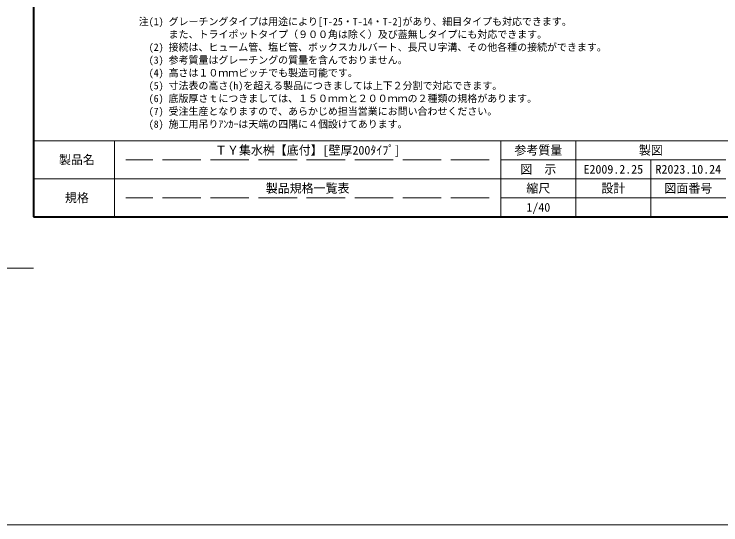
# Model space of a CAD drawing. Units: millimetres, scale not verified. Extents: x 3819 to 56619, y -16688 to 1396.
# Drawn here: x 19867 to 25380, y -16688 to -12703 of the extents above; entities that cross this region are included whole.
import ezdxf
from ezdxf.enums import TextEntityAlignment as Align

# ---------------------------------------------------------------- set-up
doc = ezdxf.new("R2010")
doc.units = ezdxf.units.MM
doc.header["$LTSCALE"] = 50
doc.linetypes.add('DASHED', pattern=[7.5, 6, -1.5])
doc.layers.add('0_2', color=7, linetype='Continuous')
doc.layers.add('Defpoints_3', color=8, linetype='Continuous', lineweight=0)
doc.layers.add('図枠', color=5, linetype='Continuous', lineweight=5)
doc.styles.add('ＭＳ ゴシック', font='')
doc.styles.get('ＭＳ ゴシック').set_extended_font_data('MS Gothic')

msp = doc.modelspace()

# ---------------------------------------------------------------- linework, layer by layer
at = {"layer": 'Defpoints_3', "color": 7, "lineweight": 13}
msp.add_line((20018.93, -14684.57), (19218.93, -14684.57), dxfattribs=at)
at = {"layer": '図枠', "lineweight": 40}
for p, q in [((20018.93, -3204.57), (20018.93, -14284.57)), ((20018.93, -14284.57), (27218.93, -14284.57))]:
    msp.add_line(p, q, dxfattribs=at)
at = {"layer": '図枠', "lineweight": 13}
for p, q in [((27218.93, -13690.57), (20018.93, -13690.57)), ((20648.93, -14284.57), (20648.93, -13690.57)), ((23663.93, -14284.57), (23663.93, -13690.57)), ((24248.93, -14284.57), (24248.93, -13690.57)), ((25418.93, -13839.07), (23663.93, -13839.07)), ((24833.93, -14284.57), (24833.93, -13839.07)), ((25418.93, -13987.57), (20018.93, -13987.57)), ((25418.93, -14136.07), (23663.93, -14136.07))]:
    msp.add_line(p, q, dxfattribs=at)
at = {"layer": '図枠', "linetype": 'DASHED', "lineweight": 9}
for p, q in [((23573.93, -13839.07), (20738.93, -13839.07)), ((23573.93, -14136.07), (20738.93, -14136.07))]:
    msp.add_line(p, q, dxfattribs=at)
at = {"layer": '図枠', "lineweight": 9}
msp.add_line((3818.93, -16687.82), (56618.93, -16687.82), dxfattribs=at)

# ---------------------------------------------------------------- texts
at = {"layer": '0_2', "style": 'ＭＳ ゴシック'}
for s, p in [('注(1) グレーチングタイプは用途により[T-25・T-14・T-2]があり、細目タイプも対応できます。', (20839.13, -12732.5)), ('\u3000\u3000\u3000また、トライポットタイプ（９００角は除く）及び蓋無しタイプにも対応できます。', (20839.13, -12832.5)), ('\u3000(2) 接続は、ヒューム管、塩ビ管、ボックスカルバート、長尺Ｕ字溝、その他各種の接続ができます。', (20839.13, -12932.5)), ('\u3000(3) 参考質量はグレーチングの質量を含んでおりません。', (20839.13, -13032.5)), ('\u3000(4) 高さは１０ｍｍピッチでも製造可能です。', (20839.13, -13132.5)), ('\u3000(5) 寸法表の高さ(h)を超える製品につきましては上下２分割で対応できます。', (20839.13, -13232.5)), ('  (6) 底版厚さｔにつきましては、１５０ｍｍと２００ｍｍの２種類の規格があります。', (20839.13, -13332.5)), ('  (7) 受注生産となりますので、あらかじめ担当営業にお問い合わせください。', (20839.13, -13432.5)), ('\u3000(8) 施工用吊りｱﾝｶｰは天端の四隅に４個設けてあります。', (20839.13, -13532.5))]:
    msp.add_text(s, height=56.96, dxfattribs=at).set_placement(p, align=Align.TOP_LEFT)
at = {"layer": '図枠', "color": 7, "style": 'ＭＳ ゴシック'}
for s, p in [('ＴＹ集水桝【底付】[壁厚200ﾀｲﾌﾟ]', (22156.43, -13764.82)), ('図\u3000示', (23956.43, -13913.32)), ('E2009.2.25', (24541.43, -13913.32)), ('R2023.10.24', (25126.43, -13913.32)), ('製品規格一覧表', (22156.43, -14061.82)), ('1/40', (23956.43, -14210.32))]:
    msp.add_text(s, height=68.36, dxfattribs=at).set_placement(p, align=Align.MIDDLE_CENTER)
at = {"layer": '図枠', "style": 'ＭＳ ゴシック'}
for s, p in [('参考質量', (23956.43, -13764.82)), ('製図', (24833.93, -13764.82)), ('製品名', (20356.43, -13839.07)), ('縮尺', (23956.43, -14061.82)), ('設計', (24541.43, -14061.82)), ('図面番号', (25126.43, -14061.82)), ('規格', (20356.43, -14136.07))]:
    msp.add_text(s, height=68.36, dxfattribs=at).set_placement(p, align=Align.MIDDLE_CENTER)

doc.saveas('drawing.dxf')
